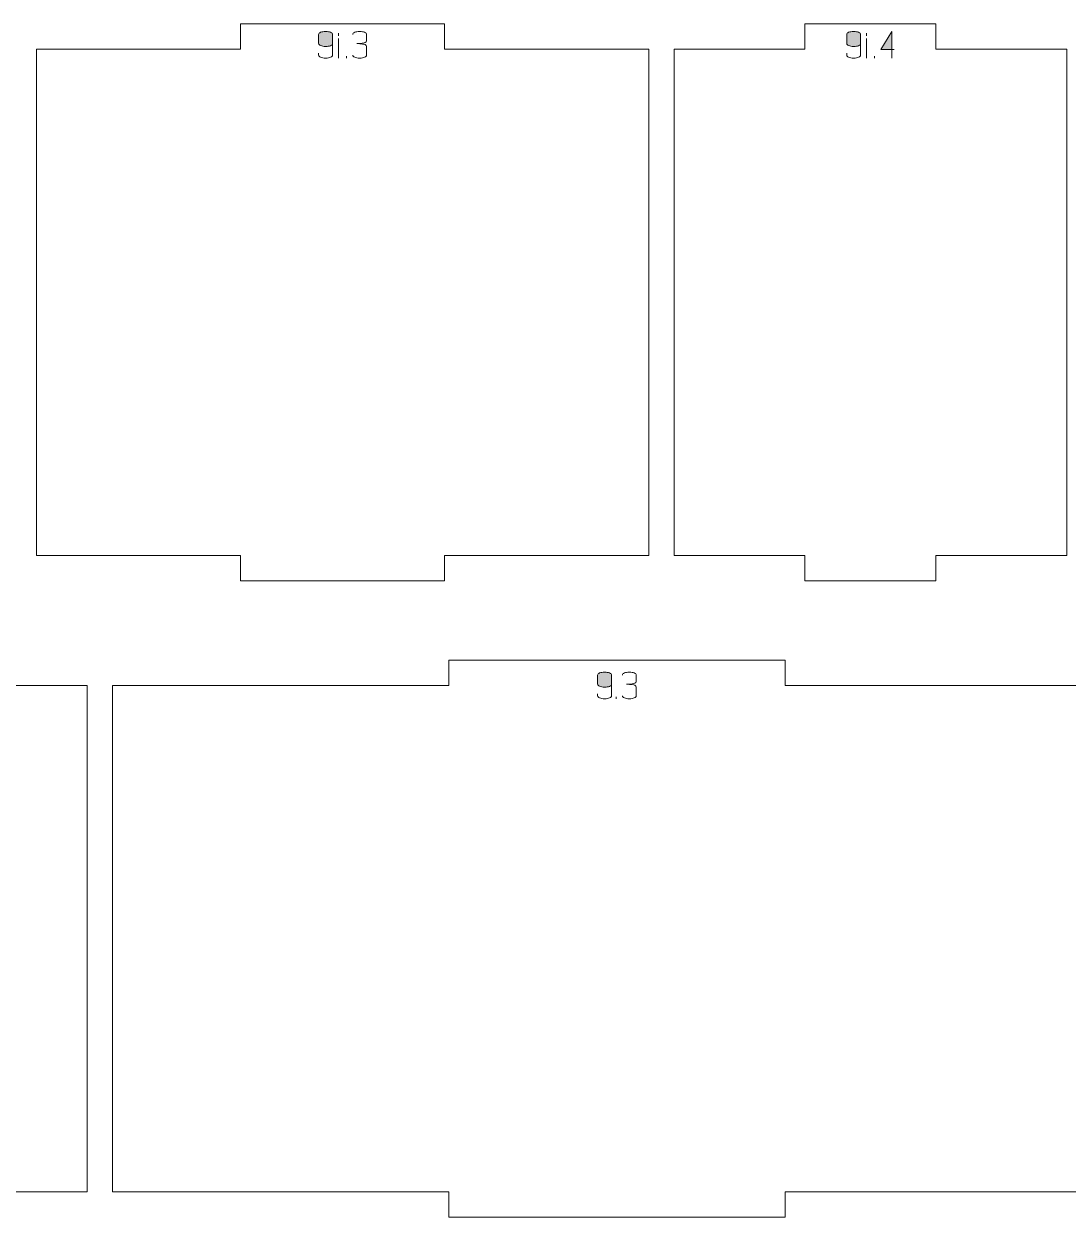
# Model space of a CAD drawing. Header units: centimetres. Extents: x -158 to 228, y -202 to 254.
# Drawn here: x 73.05 to 85.43, y -171.81 to -157.66 of the extents above; entities that cross this region are included whole.
import ezdxf

# ---------------------------------------------------------------- set-up
doc = ezdxf.new("R2010")
doc.units = ezdxf.units.CM
doc.header["$MEASUREMENT"] = 0
doc.layers.add('Capa 1', color=7, linetype='Continuous')

msp = doc.modelspace()

# ---------------------------------------------------------------- hatches: boundary and pattern name
at = {"layer": 'Capa 1', "true_color": 0x3e4095}
h = msp.add_hatch(color=175, dxfattribs=at)
edge = h.paths.add_edge_path()
edge.add_spline(control_points=[(76.54532, -157.89758), (76.54532, -157.90736), (76.55319, -157.91569), (76.56894, -157.92257), (76.58468, -157.92945), (76.60433, -157.93289), (76.62787, -157.93289), (76.65111, -157.9335), (76.67067, -157.93067), (76.68657, -157.92441), (76.70247, -157.91814), (76.71042, -157.90919), (76.71042, -157.89758), (76.71042, -157.89758), (76.71042, -157.79026), (76.71042, -157.79026), (76.71042, -157.78048), (76.70255, -157.77215), (76.6868, -157.76527), (76.67106, -157.75839), (76.65141, -157.75495), (76.62787, -157.75495), (76.60433, -157.75495), (76.58468, -157.75839), (76.56894, -157.76527), (76.55319, -157.77215), (76.54532, -157.78048), (76.54532, -157.79026), (76.54532, -157.79026), (76.54532, -157.89758), (76.54532, -157.89758)], knot_values=[0, 0, 0, 0, 0.1, 0.1, 0.1, 0.2, 0.2, 0.2, 0.3, 0.3, 0.3, 0.4, 0.4, 0.4, 0.5, 0.5, 0.5, 0.6, 0.6, 0.6, 0.7, 0.7, 0.7, 0.8, 0.8, 0.8, 0.9, 0.9, 0.9, 1, 1, 1, 1], degree=3, periodic=1)
h = msp.add_hatch(color=175, dxfattribs=at)
edge = h.paths.add_edge_path()
edge.add_spline(control_points=[(76.62787, -158.07139), (76.60433, -158.07139), (76.58468, -158.06795), (76.56894, -158.06107), (76.55319, -158.05419), (76.54532, -158.04586), (76.54532, -158.03608), (76.54532, -158.03608), (76.54532, -158.01085), (76.54532, -158.01085), (76.54532, -158.01085), (76.54532, -158.03608), (76.54532, -158.03608), (76.54532, -158.04586), (76.55319, -158.05419), (76.56894, -158.06107), (76.58468, -158.06795), (76.60433, -158.07139), (76.62787, -158.07139), (76.65141, -158.07139), (76.67106, -158.06795), (76.6868, -158.06107), (76.70255, -158.05419), (76.71042, -158.04586), (76.71042, -158.03608), (76.71042, -158.03608), (76.71042, -157.89758), (76.71042, -157.89758), (76.71042, -157.90919), (76.70247, -157.91814), (76.68657, -157.92441), (76.67067, -157.93067), (76.65111, -157.9335), (76.62787, -157.93289), (76.60433, -157.93289), (76.58468, -157.92945), (76.56894, -157.92257), (76.55319, -157.91569), (76.54532, -157.90736), (76.54532, -157.89758), (76.54532, -157.89758), (76.54532, -157.79026), (76.54532, -157.79026), (76.54532, -157.78048), (76.55319, -157.77215), (76.56894, -157.76527), (76.58468, -157.75839), (76.60433, -157.75495), (76.62787, -157.75495), (76.65141, -157.75495), (76.67106, -157.75839), (76.6868, -157.76527), (76.70255, -157.77215), (76.71042, -157.78048), (76.71042, -157.79026), (76.71042, -157.79026), (76.71042, -157.89758), (76.71042, -157.89758), (76.71042, -157.89758), (76.71042, -158.03608), (76.71042, -158.03608), (76.71042, -158.04586), (76.70255, -158.05419), (76.6868, -158.06107), (76.67106, -158.06795), (76.65141, -158.07139), (76.62787, -158.07139)], knot_values=[0, 0, 0, 0, 0.04545455, 0.04545455, 0.04545455, 0.09090909, 0.09090909, 0.09090909, 0.13636364, 0.13636364, 0.13636364, 0.18181818, 0.18181818, 0.18181818, 0.22727273, 0.22727273, 0.22727273, 0.27272727, 0.27272727, 0.27272727, 0.31818182, 0.31818182, 0.31818182, 0.36363636, 0.36363636, 0.36363636, 0.40909091, 0.40909091, 0.40909091, 0.45454545, 0.45454545, 0.45454545, 0.5, 0.5, 0.5, 0.54545455, 0.54545455, 0.54545455, 0.59090909, 0.59090909, 0.59090909, 0.63636364, 0.63636364, 0.63636364, 0.68181818, 0.68181818, 0.68181818, 0.72727273, 0.72727273, 0.72727273, 0.77272727, 0.77272727, 0.77272727, 0.81818182, 0.81818182, 0.81818182, 0.86363636, 0.86363636, 0.86363636, 0.90909091, 0.90909091, 0.90909091, 0.95454545, 0.95454545, 0.95454545, 1, 1, 1, 1], degree=3, periodic=1)
h = msp.add_hatch(color=175, dxfattribs=at)
edge = h.paths.add_edge_path()
edge.add_spline(control_points=[(76.78058, -157.80861), (76.78058, -157.80861), (76.78104, -157.77605), (76.78104, -157.77605), (76.78104, -157.77605), (76.78058, -157.80861), (76.78058, -157.80861)], knot_values=[0, 0, 0, 0, 0.5, 0.5, 0.5, 1, 1, 1, 1], degree=3, periodic=1)
h = msp.add_hatch(color=175, dxfattribs=at)
edge = h.paths.add_edge_path()
edge.add_spline(control_points=[(77.03145, -158.07139), (77.00791, -158.07139), (76.98826, -158.06795), (76.97252, -158.06107), (76.95677, -158.05419), (76.9489, -158.04586), (76.9489, -158.03608), (76.9489, -158.04586), (76.95677, -158.05419), (76.97252, -158.06107), (76.98826, -158.06795), (77.00791, -158.07139), (77.03145, -158.07139), (77.05499, -158.07139), (77.07464, -158.06795), (77.09038, -158.06107), (77.10613, -158.05419), (77.114, -158.04586), (77.114, -158.03608), (77.114, -158.03608), (77.114, -157.93289), (77.114, -157.93289), (77.114, -157.92463), (77.10834, -157.91745), (77.09703, -157.91134), (77.08572, -157.90522), (77.05255, -157.90109), (76.99751, -157.89895), (77.05224, -157.89559), (77.08511, -157.89161), (77.09611, -157.88703), (77.10712, -157.88244), (77.11308, -157.87495), (77.114, -157.86456), (77.114, -157.86456), (77.114, -157.79026), (77.114, -157.79026), (77.114, -157.78048), (77.10613, -157.77215), (77.09038, -157.76527), (77.07464, -157.75839), (77.05499, -157.75495), (77.03145, -157.75495), (77.00791, -157.75495), (76.98826, -157.75839), (76.97252, -157.76527), (76.95677, -157.77215), (76.9489, -157.78048), (76.9489, -157.79026), (76.9489, -157.78048), (76.95677, -157.77215), (76.97252, -157.76527), (76.98826, -157.75839), (77.00791, -157.75495), (77.03145, -157.75495), (77.05499, -157.75495), (77.07464, -157.75839), (77.09038, -157.76527), (77.10613, -157.77215), (77.114, -157.78048), (77.114, -157.79026), (77.114, -157.79026), (77.114, -157.86456), (77.114, -157.86456), (77.11308, -157.87495), (77.10712, -157.88244), (77.09611, -157.88703), (77.08511, -157.89161), (77.05224, -157.89559), (76.99751, -157.89895), (77.05255, -157.90109), (77.08572, -157.90522), (77.09703, -157.91134), (77.10834, -157.91745), (77.114, -157.92463), (77.114, -157.93289), (77.114, -157.93289), (77.114, -158.03608), (77.114, -158.03608), (77.114, -158.04586), (77.10613, -158.05419), (77.09038, -158.06107), (77.07464, -158.06795), (77.05499, -158.07139), (77.03145, -158.07139)], knot_values=[0, 0, 0, 0, 0.03571429, 0.03571429, 0.03571429, 0.07142857, 0.07142857, 0.07142857, 0.10714286, 0.10714286, 0.10714286, 0.14285714, 0.14285714, 0.14285714, 0.17857143, 0.17857143, 0.17857143, 0.21428571, 0.21428571, 0.21428571, 0.25, 0.25, 0.25, 0.28571429, 0.28571429, 0.28571429, 0.32142857, 0.32142857, 0.32142857, 0.35714286, 0.35714286, 0.35714286, 0.39285714, 0.39285714, 0.39285714, 0.42857143, 0.42857143, 0.42857143, 0.46428571, 0.46428571, 0.46428571, 0.5, 0.5, 0.5, 0.53571429, 0.53571429, 0.53571429, 0.57142857, 0.57142857, 0.57142857, 0.60714286, 0.60714286, 0.60714286, 0.64285714, 0.64285714, 0.64285714, 0.67857143, 0.67857143, 0.67857143, 0.71428571, 0.71428571, 0.71428571, 0.75, 0.75, 0.75, 0.78571429, 0.78571429, 0.78571429, 0.82142857, 0.82142857, 0.82142857, 0.85714286, 0.85714286, 0.85714286, 0.89285714, 0.89285714, 0.89285714, 0.92857143, 0.92857143, 0.92857143, 0.96428571, 0.96428571, 0.96428571, 1, 1, 1, 1], degree=3, periodic=1)
h = msp.add_hatch(color=175, dxfattribs=at)
edge = h.paths.add_edge_path()
edge.add_spline(control_points=[(82.80428, -157.89758), (82.80428, -157.90736), (82.81215, -157.91569), (82.8279, -157.92257), (82.84364, -157.92945), (82.86329, -157.93289), (82.88683, -157.93289), (82.91007, -157.9335), (82.92963, -157.93067), (82.94553, -157.92441), (82.96143, -157.91814), (82.96938, -157.90919), (82.96938, -157.89758), (82.96938, -157.89758), (82.96938, -157.79026), (82.96938, -157.79026), (82.96938, -157.78048), (82.96151, -157.77215), (82.94576, -157.76527), (82.93002, -157.75839), (82.91037, -157.75495), (82.88683, -157.75495), (82.86329, -157.75495), (82.84364, -157.75839), (82.8279, -157.76527), (82.81215, -157.77215), (82.80428, -157.78048), (82.80428, -157.79026), (82.80428, -157.79026), (82.80428, -157.89758), (82.80428, -157.89758)], knot_values=[0, 0, 0, 0, 0.1, 0.1, 0.1, 0.2, 0.2, 0.2, 0.3, 0.3, 0.3, 0.4, 0.4, 0.4, 0.5, 0.5, 0.5, 0.6, 0.6, 0.6, 0.7, 0.7, 0.7, 0.8, 0.8, 0.8, 0.9, 0.9, 0.9, 1, 1, 1, 1], degree=3, periodic=1)
h = msp.add_hatch(color=175, dxfattribs=at)
edge = h.paths.add_edge_path()
edge.add_spline(control_points=[(82.88683, -158.07139), (82.86329, -158.07139), (82.84364, -158.06795), (82.8279, -158.06107), (82.81215, -158.05419), (82.80428, -158.04586), (82.80428, -158.03608), (82.80428, -158.03608), (82.80428, -158.01085), (82.80428, -158.01085), (82.80428, -158.01085), (82.80428, -158.03608), (82.80428, -158.03608), (82.80428, -158.04586), (82.81215, -158.05419), (82.8279, -158.06107), (82.84364, -158.06795), (82.86329, -158.07139), (82.88683, -158.07139), (82.91037, -158.07139), (82.93002, -158.06795), (82.94576, -158.06107), (82.96151, -158.05419), (82.96938, -158.04586), (82.96938, -158.03608), (82.96938, -158.03608), (82.96938, -157.89758), (82.96938, -157.89758), (82.96938, -157.90919), (82.96143, -157.91814), (82.94553, -157.92441), (82.92963, -157.93067), (82.91007, -157.9335), (82.88683, -157.93289), (82.86329, -157.93289), (82.84364, -157.92945), (82.8279, -157.92257), (82.81215, -157.91569), (82.80428, -157.90736), (82.80428, -157.89758), (82.80428, -157.89758), (82.80428, -157.79026), (82.80428, -157.79026), (82.80428, -157.78048), (82.81215, -157.77215), (82.8279, -157.76527), (82.84364, -157.75839), (82.86329, -157.75495), (82.88683, -157.75495), (82.91037, -157.75495), (82.93002, -157.75839), (82.94576, -157.76527), (82.96151, -157.77215), (82.96938, -157.78048), (82.96938, -157.79026), (82.96938, -157.79026), (82.96938, -157.89758), (82.96938, -157.89758), (82.96938, -157.89758), (82.96938, -158.03608), (82.96938, -158.03608), (82.96938, -158.04586), (82.96151, -158.05419), (82.94576, -158.06107), (82.93002, -158.06795), (82.91037, -158.07139), (82.88683, -158.07139)], knot_values=[0, 0, 0, 0, 0.04545455, 0.04545455, 0.04545455, 0.09090909, 0.09090909, 0.09090909, 0.13636364, 0.13636364, 0.13636364, 0.18181818, 0.18181818, 0.18181818, 0.22727273, 0.22727273, 0.22727273, 0.27272727, 0.27272727, 0.27272727, 0.31818182, 0.31818182, 0.31818182, 0.36363636, 0.36363636, 0.36363636, 0.40909091, 0.40909091, 0.40909091, 0.45454545, 0.45454545, 0.45454545, 0.5, 0.5, 0.5, 0.54545455, 0.54545455, 0.54545455, 0.59090909, 0.59090909, 0.59090909, 0.63636364, 0.63636364, 0.63636364, 0.68181818, 0.68181818, 0.68181818, 0.72727273, 0.72727273, 0.72727273, 0.77272727, 0.77272727, 0.77272727, 0.81818182, 0.81818182, 0.81818182, 0.86363636, 0.86363636, 0.86363636, 0.90909091, 0.90909091, 0.90909091, 0.95454545, 0.95454545, 0.95454545, 1, 1, 1, 1], degree=3, periodic=1)
h = msp.add_hatch(color=175, dxfattribs=at)
edge = h.paths.add_edge_path()
edge.add_spline(control_points=[(83.03954, -157.80861), (83.03954, -157.80861), (83.04, -157.77605), (83.04, -157.77605), (83.04, -157.77605), (83.03954, -157.80861), (83.03954, -157.80861)], knot_values=[0, 0, 0, 0, 0.5, 0.5, 0.5, 1, 1, 1, 1], degree=3, periodic=1)
h = msp.add_hatch(color=175, dxfattribs=at)
edge = h.paths.add_edge_path()
edge.add_spline(control_points=[(83.33765, -157.96683), (83.33765, -157.96683), (83.33765, -157.75449), (83.33765, -157.75449), (83.33765, -157.75449), (83.20786, -157.96683), (83.20786, -157.96683), (83.20786, -157.96683), (83.33765, -157.96683), (83.33765, -157.96683)], knot_values=[0, 0, 0, 0, 0.33333333, 0.33333333, 0.33333333, 0.66666667, 0.66666667, 0.66666667, 1, 1, 1, 1], degree=3, periodic=1)
h = msp.add_hatch(color=175, dxfattribs=at)
edge = h.paths.add_edge_path()
edge.add_spline(control_points=[(83.33765, -157.96683), (83.33765, -157.96683), (83.33765, -158.07139), (83.33765, -158.07139), (83.33765, -158.07139), (83.33765, -157.96683), (83.33765, -157.96683), (83.33765, -157.96683), (83.20786, -157.96683), (83.20786, -157.96683), (83.20786, -157.96683), (83.33765, -157.75449), (83.33765, -157.75449), (83.33765, -157.75449), (83.33765, -157.96683), (83.33765, -157.96683), (83.33765, -157.96683), (83.36746, -157.96683), (83.36746, -157.96683), (83.36746, -157.96683), (83.33765, -157.96683), (83.33765, -157.96683)], knot_values=[0, 0, 0, 0, 0.14285714, 0.14285714, 0.14285714, 0.28571429, 0.28571429, 0.28571429, 0.42857143, 0.42857143, 0.42857143, 0.57142857, 0.57142857, 0.57142857, 0.71428571, 0.71428571, 0.71428571, 0.85714286, 0.85714286, 0.85714286, 1, 1, 1, 1], degree=3, periodic=1)
h = msp.add_hatch(color=175, dxfattribs=at)
edge = h.paths.add_edge_path()
edge.add_spline(control_points=[(76.78058, -158.07139), (76.78058, -158.07139), (76.78058, -157.8375), (76.78058, -157.8375), (76.78058, -157.8375), (76.78058, -158.07139), (76.78058, -158.07139)], knot_values=[0, 0, 0, 0, 0.5, 0.5, 0.5, 1, 1, 1, 1], degree=3, periodic=1)
h = msp.add_hatch(color=175, dxfattribs=at)
edge = h.paths.add_edge_path()
edge.add_spline(control_points=[(83.03954, -158.07139), (83.03954, -158.07139), (83.03954, -157.8375), (83.03954, -157.8375), (83.03954, -157.8375), (83.03954, -158.07139), (83.03954, -158.07139)], knot_values=[0, 0, 0, 0, 0.5, 0.5, 0.5, 1, 1, 1, 1], degree=3, periodic=1)
h = msp.add_hatch(color=175, dxfattribs=at)
edge = h.paths.add_edge_path()
edge.add_spline(control_points=[(76.87552, -158.07139), (76.87552, -158.07139), (76.87552, -158.04892), (76.87552, -158.04892), (76.87552, -158.04892), (76.87552, -158.07139), (76.87552, -158.07139)], knot_values=[0, 0, 0, 0, 0.5, 0.5, 0.5, 1, 1, 1, 1], degree=3, periodic=1)
h = msp.add_hatch(color=175, dxfattribs=at)
edge = h.paths.add_edge_path()
edge.add_spline(control_points=[(83.13448, -158.07139), (83.13448, -158.07139), (83.13448, -158.04892), (83.13448, -158.04892), (83.13448, -158.04892), (83.13448, -158.07139), (83.13448, -158.07139)], knot_values=[0, 0, 0, 0, 0.5, 0.5, 0.5, 1, 1, 1, 1], degree=3, periodic=1)
h = msp.add_hatch(color=175, dxfattribs=at)
edge = h.paths.add_edge_path()
edge.add_spline(control_points=[(79.85224, -165.49039), (79.85224, -165.50017), (79.86011, -165.5085), (79.87586, -165.51538), (79.8916, -165.52226), (79.91125, -165.5257), (79.93479, -165.5257), (79.95803, -165.52631), (79.97759, -165.52348), (79.99349, -165.51722), (80.00939, -165.51095), (80.01734, -165.502), (80.01734, -165.49039), (80.01734, -165.49039), (80.01734, -165.38307), (80.01734, -165.38307), (80.01734, -165.37329), (80.00947, -165.36496), (79.99372, -165.35808), (79.97798, -165.3512), (79.95833, -165.34776), (79.93479, -165.34776), (79.91125, -165.34776), (79.8916, -165.3512), (79.87586, -165.35808), (79.86011, -165.36496), (79.85224, -165.37329), (79.85224, -165.38307), (79.85224, -165.38307), (79.85224, -165.49039), (79.85224, -165.49039)], knot_values=[0, 0, 0, 0, 0.1, 0.1, 0.1, 0.2, 0.2, 0.2, 0.3, 0.3, 0.3, 0.4, 0.4, 0.4, 0.5, 0.5, 0.5, 0.6, 0.6, 0.6, 0.7, 0.7, 0.7, 0.8, 0.8, 0.8, 0.9, 0.9, 0.9, 1, 1, 1, 1], degree=3, periodic=1)
h = msp.add_hatch(color=175, dxfattribs=at)
edge = h.paths.add_edge_path()
edge.add_spline(control_points=[(79.93479, -165.6642), (79.91125, -165.6642), (79.8916, -165.66076), (79.87586, -165.65388), (79.86011, -165.647), (79.85224, -165.63867), (79.85224, -165.62889), (79.85224, -165.62889), (79.85224, -165.60366), (79.85224, -165.60366), (79.85224, -165.60366), (79.85224, -165.62889), (79.85224, -165.62889), (79.85224, -165.63867), (79.86011, -165.647), (79.87586, -165.65388), (79.8916, -165.66076), (79.91125, -165.6642), (79.93479, -165.6642), (79.95833, -165.6642), (79.97798, -165.66076), (79.99372, -165.65388), (80.00947, -165.647), (80.01734, -165.63867), (80.01734, -165.62889), (80.01734, -165.62889), (80.01734, -165.49039), (80.01734, -165.49039), (80.01734, -165.502), (80.00939, -165.51095), (79.99349, -165.51722), (79.97759, -165.52348), (79.95803, -165.52631), (79.93479, -165.5257), (79.91125, -165.5257), (79.8916, -165.52226), (79.87586, -165.51538), (79.86011, -165.5085), (79.85224, -165.50017), (79.85224, -165.49039), (79.85224, -165.49039), (79.85224, -165.38307), (79.85224, -165.38307), (79.85224, -165.37329), (79.86011, -165.36496), (79.87586, -165.35808), (79.8916, -165.3512), (79.91125, -165.34776), (79.93479, -165.34776), (79.95833, -165.34776), (79.97798, -165.3512), (79.99372, -165.35808), (80.00947, -165.36496), (80.01734, -165.37329), (80.01734, -165.38307), (80.01734, -165.38307), (80.01734, -165.49039), (80.01734, -165.49039), (80.01734, -165.49039), (80.01734, -165.62889), (80.01734, -165.62889), (80.01734, -165.63867), (80.00947, -165.647), (79.99372, -165.65388), (79.97798, -165.66076), (79.95833, -165.6642), (79.93479, -165.6642)], knot_values=[0, 0, 0, 0, 0.04545455, 0.04545455, 0.04545455, 0.09090909, 0.09090909, 0.09090909, 0.13636364, 0.13636364, 0.13636364, 0.18181818, 0.18181818, 0.18181818, 0.22727273, 0.22727273, 0.22727273, 0.27272727, 0.27272727, 0.27272727, 0.31818182, 0.31818182, 0.31818182, 0.36363636, 0.36363636, 0.36363636, 0.40909091, 0.40909091, 0.40909091, 0.45454545, 0.45454545, 0.45454545, 0.5, 0.5, 0.5, 0.54545455, 0.54545455, 0.54545455, 0.59090909, 0.59090909, 0.59090909, 0.63636364, 0.63636364, 0.63636364, 0.68181818, 0.68181818, 0.68181818, 0.72727273, 0.72727273, 0.72727273, 0.77272727, 0.77272727, 0.77272727, 0.81818182, 0.81818182, 0.81818182, 0.86363636, 0.86363636, 0.86363636, 0.90909091, 0.90909091, 0.90909091, 0.95454545, 0.95454545, 0.95454545, 1, 1, 1, 1], degree=3, periodic=1)
h = msp.add_hatch(color=175, dxfattribs=at)
edge = h.paths.add_edge_path()
edge.add_spline(control_points=[(80.2283, -165.6642), (80.20476, -165.6642), (80.18511, -165.66076), (80.16937, -165.65388), (80.15362, -165.647), (80.14575, -165.63867), (80.14575, -165.62889), (80.14575, -165.63867), (80.15362, -165.647), (80.16937, -165.65388), (80.18511, -165.66076), (80.20476, -165.6642), (80.2283, -165.6642), (80.25184, -165.6642), (80.27149, -165.66076), (80.28723, -165.65388), (80.30298, -165.647), (80.31085, -165.63867), (80.31085, -165.62889), (80.31085, -165.62889), (80.31085, -165.5257), (80.31085, -165.5257), (80.31085, -165.51744), (80.30519, -165.51026), (80.29388, -165.50415), (80.28257, -165.49803), (80.2494, -165.4939), (80.19436, -165.49176), (80.24909, -165.4884), (80.28196, -165.48442), (80.29296, -165.47984), (80.30397, -165.47525), (80.30993, -165.46776), (80.31085, -165.45737), (80.31085, -165.45737), (80.31085, -165.38307), (80.31085, -165.38307), (80.31085, -165.37329), (80.30298, -165.36496), (80.28723, -165.35808), (80.27149, -165.3512), (80.25184, -165.34776), (80.2283, -165.34776), (80.20476, -165.34776), (80.18511, -165.3512), (80.16937, -165.35808), (80.15362, -165.36496), (80.14575, -165.37329), (80.14575, -165.38307), (80.14575, -165.37329), (80.15362, -165.36496), (80.16937, -165.35808), (80.18511, -165.3512), (80.20476, -165.34776), (80.2283, -165.34776), (80.25184, -165.34776), (80.27149, -165.3512), (80.28723, -165.35808), (80.30298, -165.36496), (80.31085, -165.37329), (80.31085, -165.38307), (80.31085, -165.38307), (80.31085, -165.45737), (80.31085, -165.45737), (80.30993, -165.46776), (80.30397, -165.47525), (80.29296, -165.47984), (80.28196, -165.48442), (80.24909, -165.4884), (80.19436, -165.49176), (80.2494, -165.4939), (80.28257, -165.49803), (80.29388, -165.50415), (80.30519, -165.51026), (80.31085, -165.51744), (80.31085, -165.5257), (80.31085, -165.5257), (80.31085, -165.62889), (80.31085, -165.62889), (80.31085, -165.63867), (80.30298, -165.647), (80.28723, -165.65388), (80.27149, -165.66076), (80.25184, -165.6642), (80.2283, -165.6642)], knot_values=[0, 0, 0, 0, 0.03571429, 0.03571429, 0.03571429, 0.07142857, 0.07142857, 0.07142857, 0.10714286, 0.10714286, 0.10714286, 0.14285714, 0.14285714, 0.14285714, 0.17857143, 0.17857143, 0.17857143, 0.21428571, 0.21428571, 0.21428571, 0.25, 0.25, 0.25, 0.28571429, 0.28571429, 0.28571429, 0.32142857, 0.32142857, 0.32142857, 0.35714286, 0.35714286, 0.35714286, 0.39285714, 0.39285714, 0.39285714, 0.42857143, 0.42857143, 0.42857143, 0.46428571, 0.46428571, 0.46428571, 0.5, 0.5, 0.5, 0.53571429, 0.53571429, 0.53571429, 0.57142857, 0.57142857, 0.57142857, 0.60714286, 0.60714286, 0.60714286, 0.64285714, 0.64285714, 0.64285714, 0.67857143, 0.67857143, 0.67857143, 0.71428571, 0.71428571, 0.71428571, 0.75, 0.75, 0.75, 0.78571429, 0.78571429, 0.78571429, 0.82142857, 0.82142857, 0.82142857, 0.85714286, 0.85714286, 0.85714286, 0.89285714, 0.89285714, 0.89285714, 0.92857143, 0.92857143, 0.92857143, 0.96428571, 0.96428571, 0.96428571, 1, 1, 1, 1], degree=3, periodic=1)
h = msp.add_hatch(color=175, dxfattribs=at)
edge = h.paths.add_edge_path()
edge.add_spline(control_points=[(80.07237, -165.6642), (80.07237, -165.6642), (80.07237, -165.64173), (80.07237, -165.64173), (80.07237, -165.64173), (80.07237, -165.6642), (80.07237, -165.6642)], knot_values=[0, 0, 0, 0, 0.5, 0.5, 0.5, 1, 1, 1, 1], degree=3, periodic=1)

# ---------------------------------------------------------------- linework, layer by layer
at = {"layer": 'Capa 1', "color": 240, "lineweight": 20}
for points in [[(73.20123, -157.96499), (73.20123, -157.96499), (73.20123, -163.96499), (73.20123, -163.96499), (73.20123, -163.96499), (75.62018, -163.96499), (75.62018, -163.96499), (75.62018, -163.96499), (75.62018, -164.26499), (75.62018, -164.26499), (75.62018, -164.26499), (78.03913, -164.26499), (78.03913, -164.26499), (78.03913, -164.26499), (78.03913, -163.96499), (78.03913, -163.96499), (78.03913, -163.96499), (80.45809, -163.96499), (80.45809, -163.96499), (80.45809, -163.96499), (80.45809, -157.96499), (80.45809, -157.96499), (80.45809, -157.96499), (78.03913, -157.96499), (78.03913, -157.96499), (78.03913, -157.96499), (78.03913, -157.66499), (78.03913, -157.66499), (78.03913, -157.66499), (75.62018, -157.66499), (75.62018, -157.66499), (75.62018, -157.66499), (75.62018, -157.96499), (75.62018, -157.96499), (75.62018, -157.96499), (73.20123, -157.96499), (73.20123, -157.96499)], [(80.75809, -157.96499), (80.75809, -157.96499), (80.75809, -163.96499), (80.75809, -163.96499), (80.75809, -163.96499), (82.30994, -163.96499), (82.30994, -163.96499), (82.30994, -163.96499), (82.30994, -164.26499), (82.30994, -164.26499), (82.30994, -164.26499), (83.8618, -164.26499), (83.8618, -164.26499), (83.8618, -164.26499), (83.8618, -163.96499), (83.8618, -163.96499), (83.8618, -163.96499), (85.41366, -163.96499), (85.41366, -163.96499), (85.41366, -163.96499), (85.41366, -157.96499), (85.41366, -157.96499), (85.41366, -157.96499), (83.8618, -157.96499), (83.8618, -157.96499), (83.8618, -157.96499), (83.8618, -157.66499), (83.8618, -157.66499), (83.8618, -157.66499), (82.30994, -157.66499), (82.30994, -157.66499), (82.30994, -157.66499), (82.30994, -157.96499), (82.30994, -157.96499), (82.30994, -157.96499), (80.75809, -157.96499), (80.75809, -157.96499)], [(68.1985, -165.507), (68.1985, -165.507), (68.1985, -171.507), (68.1985, -171.507), (68.1985, -171.507), (70.06615, -171.507), (70.06615, -171.507), (70.06615, -171.507), (70.06615, -171.807), (70.06615, -171.807), (70.06615, -171.807), (71.9338, -171.807), (71.9338, -171.807), (71.9338, -171.807), (71.9338, -171.507), (71.9338, -171.507), (71.9338, -171.507), (73.80145, -171.507), (73.80145, -171.507), (73.80145, -171.507), (73.80145, -165.507), (73.80145, -165.507), (73.80145, -165.507), (71.9338, -165.507), (71.9338, -165.507), (71.9338, -165.507), (71.9338, -165.207), (71.9338, -165.207), (71.9338, -165.207), (70.06615, -165.207), (70.06615, -165.207), (70.06615, -165.207), (70.06615, -165.507), (70.06615, -165.507), (70.06615, -165.507), (68.1985, -165.507), (68.1985, -165.507)], [(74.10145, -165.507), (74.10145, -165.507), (74.10145, -171.507), (74.10145, -171.507), (74.10145, -171.507), (78.08818, -171.507), (78.08818, -171.507), (78.08818, -171.507), (78.08818, -171.807), (78.08818, -171.807), (78.08818, -171.807), (82.07491, -171.807), (82.07491, -171.807), (82.07491, -171.807), (82.07491, -171.507), (82.07491, -171.507), (82.07491, -171.507), (86.06164, -171.507), (86.06164, -171.507), (86.06164, -171.507), (86.06164, -165.507), (86.06164, -165.507), (86.06164, -165.507), (82.07491, -165.507), (82.07491, -165.507), (82.07491, -165.507), (82.07491, -165.207), (82.07491, -165.207), (82.07491, -165.207), (78.08818, -165.207), (78.08818, -165.207), (78.08818, -165.207), (78.08818, -165.507), (78.08818, -165.507), (78.08818, -165.507), (74.10145, -165.507), (74.10145, -165.507)]]:
    msp.add_open_spline(points, degree=3, knots=[0, 0, 0, 0, 0.08333333, 0.08333333, 0.08333333, 0.16666667, 0.16666667, 0.16666667, 0.25, 0.25, 0.25, 0.33333333, 0.33333333, 0.33333333, 0.41666667, 0.41666667, 0.41666667, 0.5, 0.5, 0.5, 0.58333333, 0.58333333, 0.58333333, 0.66666667, 0.66666667, 0.66666667, 0.75, 0.75, 0.75, 0.83333333, 0.83333333, 0.83333333, 0.91666667, 0.91666667, 0.91666667, 1, 1, 1, 1], dxfattribs=at)
at = {"layer": 'Capa 1', "color": 114, "lineweight": 9}
for points, knots in [([(76.54532, -157.89758), (76.54532, -157.90736), (76.55319, -157.91569), (76.56894, -157.92257), (76.58468, -157.92945), (76.60433, -157.93289), (76.62787, -157.93289), (76.65111, -157.9335), (76.67067, -157.93067), (76.68657, -157.92441), (76.70247, -157.91814), (76.71042, -157.90919), (76.71042, -157.89758), (76.71042, -157.89758), (76.71042, -157.79026), (76.71042, -157.79026), (76.71042, -157.78048), (76.70255, -157.77215), (76.6868, -157.76527), (76.67106, -157.75839), (76.65141, -157.75495), (76.62787, -157.75495), (76.60433, -157.75495), (76.58468, -157.75839), (76.56894, -157.76527), (76.55319, -157.77215), (76.54532, -157.78048), (76.54532, -157.79026), (76.54532, -157.79026), (76.54532, -157.89758), (76.54532, -157.89758)], [0, 0, 0, 0, 0.1, 0.1, 0.1, 0.2, 0.2, 0.2, 0.3, 0.3, 0.3, 0.4, 0.4, 0.4, 0.5, 0.5, 0.5, 0.6, 0.6, 0.6, 0.7, 0.7, 0.7, 0.8, 0.8, 0.8, 0.9, 0.9, 0.9, 1, 1, 1, 1]), ([(76.62787, -158.07139), (76.60433, -158.07139), (76.58468, -158.06795), (76.56894, -158.06107), (76.55319, -158.05419), (76.54532, -158.04586), (76.54532, -158.03608), (76.54532, -158.03608), (76.54532, -158.01085), (76.54532, -158.01085), (76.54532, -158.01085), (76.54532, -158.03608), (76.54532, -158.03608), (76.54532, -158.04586), (76.55319, -158.05419), (76.56894, -158.06107), (76.58468, -158.06795), (76.60433, -158.07139), (76.62787, -158.07139), (76.65141, -158.07139), (76.67106, -158.06795), (76.6868, -158.06107), (76.70255, -158.05419), (76.71042, -158.04586), (76.71042, -158.03608), (76.71042, -158.03608), (76.71042, -157.89758), (76.71042, -157.89758), (76.71042, -157.90919), (76.70247, -157.91814), (76.68657, -157.92441), (76.67067, -157.93067), (76.65111, -157.9335), (76.62787, -157.93289), (76.60433, -157.93289), (76.58468, -157.92945), (76.56894, -157.92257), (76.55319, -157.91569), (76.54532, -157.90736), (76.54532, -157.89758), (76.54532, -157.89758), (76.54532, -157.79026), (76.54532, -157.79026), (76.54532, -157.78048), (76.55319, -157.77215), (76.56894, -157.76527), (76.58468, -157.75839), (76.60433, -157.75495), (76.62787, -157.75495), (76.65141, -157.75495), (76.67106, -157.75839), (76.6868, -157.76527), (76.70255, -157.77215), (76.71042, -157.78048), (76.71042, -157.79026), (76.71042, -157.79026), (76.71042, -157.89758), (76.71042, -157.89758), (76.71042, -157.89758), (76.71042, -158.03608), (76.71042, -158.03608), (76.71042, -158.04586), (76.70255, -158.05419), (76.6868, -158.06107), (76.67106, -158.06795), (76.65141, -158.07139), (76.62787, -158.07139)], [0, 0, 0, 0, 0.04545455, 0.04545455, 0.04545455, 0.09090909, 0.09090909, 0.09090909, 0.13636364, 0.13636364, 0.13636364, 0.18181818, 0.18181818, 0.18181818, 0.22727273, 0.22727273, 0.22727273, 0.27272727, 0.27272727, 0.27272727, 0.31818182, 0.31818182, 0.31818182, 0.36363636, 0.36363636, 0.36363636, 0.40909091, 0.40909091, 0.40909091, 0.45454545, 0.45454545, 0.45454545, 0.5, 0.5, 0.5, 0.54545455, 0.54545455, 0.54545455, 0.59090909, 0.59090909, 0.59090909, 0.63636364, 0.63636364, 0.63636364, 0.68181818, 0.68181818, 0.68181818, 0.72727273, 0.72727273, 0.72727273, 0.77272727, 0.77272727, 0.77272727, 0.81818182, 0.81818182, 0.81818182, 0.86363636, 0.86363636, 0.86363636, 0.90909091, 0.90909091, 0.90909091, 0.95454545, 0.95454545, 0.95454545, 1, 1, 1, 1]), ([(76.78058, -157.80861), (76.78058, -157.80861), (76.78104, -157.77605), (76.78104, -157.77605), (76.78104, -157.77605), (76.78058, -157.80861), (76.78058, -157.80861)], [0, 0, 0, 0, 0.5, 0.5, 0.5, 1, 1, 1, 1]), ([(77.03145, -158.07139), (77.00791, -158.07139), (76.98826, -158.06795), (76.97252, -158.06107), (76.95677, -158.05419), (76.9489, -158.04586), (76.9489, -158.03608), (76.9489, -158.04586), (76.95677, -158.05419), (76.97252, -158.06107), (76.98826, -158.06795), (77.00791, -158.07139), (77.03145, -158.07139), (77.05499, -158.07139), (77.07464, -158.06795), (77.09038, -158.06107), (77.10613, -158.05419), (77.114, -158.04586), (77.114, -158.03608), (77.114, -158.03608), (77.114, -157.93289), (77.114, -157.93289), (77.114, -157.92463), (77.10834, -157.91745), (77.09703, -157.91134), (77.08572, -157.90522), (77.05255, -157.90109), (76.99751, -157.89895), (77.05224, -157.89559), (77.08511, -157.89161), (77.09611, -157.88703), (77.10712, -157.88244), (77.11308, -157.87495), (77.114, -157.86456), (77.114, -157.86456), (77.114, -157.79026), (77.114, -157.79026), (77.114, -157.78048), (77.10613, -157.77215), (77.09038, -157.76527), (77.07464, -157.75839), (77.05499, -157.75495), (77.03145, -157.75495), (77.00791, -157.75495), (76.98826, -157.75839), (76.97252, -157.76527), (76.95677, -157.77215), (76.9489, -157.78048), (76.9489, -157.79026), (76.9489, -157.78048), (76.95677, -157.77215), (76.97252, -157.76527), (76.98826, -157.75839), (77.00791, -157.75495), (77.03145, -157.75495), (77.05499, -157.75495), (77.07464, -157.75839), (77.09038, -157.76527), (77.10613, -157.77215), (77.114, -157.78048), (77.114, -157.79026), (77.114, -157.79026), (77.114, -157.86456), (77.114, -157.86456), (77.11308, -157.87495), (77.10712, -157.88244), (77.09611, -157.88703), (77.08511, -157.89161), (77.05224, -157.89559), (76.99751, -157.89895), (77.05255, -157.90109), (77.08572, -157.90522), (77.09703, -157.91134), (77.10834, -157.91745), (77.114, -157.92463), (77.114, -157.93289), (77.114, -157.93289), (77.114, -158.03608), (77.114, -158.03608), (77.114, -158.04586), (77.10613, -158.05419), (77.09038, -158.06107), (77.07464, -158.06795), (77.05499, -158.07139), (77.03145, -158.07139)], [0, 0, 0, 0, 0.03571429, 0.03571429, 0.03571429, 0.07142857, 0.07142857, 0.07142857, 0.10714286, 0.10714286, 0.10714286, 0.14285714, 0.14285714, 0.14285714, 0.17857143, 0.17857143, 0.17857143, 0.21428571, 0.21428571, 0.21428571, 0.25, 0.25, 0.25, 0.28571429, 0.28571429, 0.28571429, 0.32142857, 0.32142857, 0.32142857, 0.35714286, 0.35714286, 0.35714286, 0.39285714, 0.39285714, 0.39285714, 0.42857143, 0.42857143, 0.42857143, 0.46428571, 0.46428571, 0.46428571, 0.5, 0.5, 0.5, 0.53571429, 0.53571429, 0.53571429, 0.57142857, 0.57142857, 0.57142857, 0.60714286, 0.60714286, 0.60714286, 0.64285714, 0.64285714, 0.64285714, 0.67857143, 0.67857143, 0.67857143, 0.71428571, 0.71428571, 0.71428571, 0.75, 0.75, 0.75, 0.78571429, 0.78571429, 0.78571429, 0.82142857, 0.82142857, 0.82142857, 0.85714286, 0.85714286, 0.85714286, 0.89285714, 0.89285714, 0.89285714, 0.92857143, 0.92857143, 0.92857143, 0.96428571, 0.96428571, 0.96428571, 1, 1, 1, 1]), ([(82.80428, -157.89758), (82.80428, -157.90736), (82.81215, -157.91569), (82.8279, -157.92257), (82.84364, -157.92945), (82.86329, -157.93289), (82.88683, -157.93289), (82.91007, -157.9335), (82.92963, -157.93067), (82.94553, -157.92441), (82.96143, -157.91814), (82.96938, -157.90919), (82.96938, -157.89758), (82.96938, -157.89758), (82.96938, -157.79026), (82.96938, -157.79026), (82.96938, -157.78048), (82.96151, -157.77215), (82.94576, -157.76527), (82.93002, -157.75839), (82.91037, -157.75495), (82.88683, -157.75495), (82.86329, -157.75495), (82.84364, -157.75839), (82.8279, -157.76527), (82.81215, -157.77215), (82.80428, -157.78048), (82.80428, -157.79026), (82.80428, -157.79026), (82.80428, -157.89758), (82.80428, -157.89758)], [0, 0, 0, 0, 0.1, 0.1, 0.1, 0.2, 0.2, 0.2, 0.3, 0.3, 0.3, 0.4, 0.4, 0.4, 0.5, 0.5, 0.5, 0.6, 0.6, 0.6, 0.7, 0.7, 0.7, 0.8, 0.8, 0.8, 0.9, 0.9, 0.9, 1, 1, 1, 1]), ([(82.88683, -158.07139), (82.86329, -158.07139), (82.84364, -158.06795), (82.8279, -158.06107), (82.81215, -158.05419), (82.80428, -158.04586), (82.80428, -158.03608), (82.80428, -158.03608), (82.80428, -158.01085), (82.80428, -158.01085), (82.80428, -158.01085), (82.80428, -158.03608), (82.80428, -158.03608), (82.80428, -158.04586), (82.81215, -158.05419), (82.8279, -158.06107), (82.84364, -158.06795), (82.86329, -158.07139), (82.88683, -158.07139), (82.91037, -158.07139), (82.93002, -158.06795), (82.94576, -158.06107), (82.96151, -158.05419), (82.96938, -158.04586), (82.96938, -158.03608), (82.96938, -158.03608), (82.96938, -157.89758), (82.96938, -157.89758), (82.96938, -157.90919), (82.96143, -157.91814), (82.94553, -157.92441), (82.92963, -157.93067), (82.91007, -157.9335), (82.88683, -157.93289), (82.86329, -157.93289), (82.84364, -157.92945), (82.8279, -157.92257), (82.81215, -157.91569), (82.80428, -157.90736), (82.80428, -157.89758), (82.80428, -157.89758), (82.80428, -157.79026), (82.80428, -157.79026), (82.80428, -157.78048), (82.81215, -157.77215), (82.8279, -157.76527), (82.84364, -157.75839), (82.86329, -157.75495), (82.88683, -157.75495), (82.91037, -157.75495), (82.93002, -157.75839), (82.94576, -157.76527), (82.96151, -157.77215), (82.96938, -157.78048), (82.96938, -157.79026), (82.96938, -157.79026), (82.96938, -157.89758), (82.96938, -157.89758), (82.96938, -157.89758), (82.96938, -158.03608), (82.96938, -158.03608), (82.96938, -158.04586), (82.96151, -158.05419), (82.94576, -158.06107), (82.93002, -158.06795), (82.91037, -158.07139), (82.88683, -158.07139)], [0, 0, 0, 0, 0.04545455, 0.04545455, 0.04545455, 0.09090909, 0.09090909, 0.09090909, 0.13636364, 0.13636364, 0.13636364, 0.18181818, 0.18181818, 0.18181818, 0.22727273, 0.22727273, 0.22727273, 0.27272727, 0.27272727, 0.27272727, 0.31818182, 0.31818182, 0.31818182, 0.36363636, 0.36363636, 0.36363636, 0.40909091, 0.40909091, 0.40909091, 0.45454545, 0.45454545, 0.45454545, 0.5, 0.5, 0.5, 0.54545455, 0.54545455, 0.54545455, 0.59090909, 0.59090909, 0.59090909, 0.63636364, 0.63636364, 0.63636364, 0.68181818, 0.68181818, 0.68181818, 0.72727273, 0.72727273, 0.72727273, 0.77272727, 0.77272727, 0.77272727, 0.81818182, 0.81818182, 0.81818182, 0.86363636, 0.86363636, 0.86363636, 0.90909091, 0.90909091, 0.90909091, 0.95454545, 0.95454545, 0.95454545, 1, 1, 1, 1]), ([(83.03954, -157.80861), (83.03954, -157.80861), (83.04, -157.77605), (83.04, -157.77605), (83.04, -157.77605), (83.03954, -157.80861), (83.03954, -157.80861)], [0, 0, 0, 0, 0.5, 0.5, 0.5, 1, 1, 1, 1]), ([(83.33765, -157.96683), (83.33765, -157.96683), (83.33765, -157.75449), (83.33765, -157.75449), (83.33765, -157.75449), (83.20786, -157.96683), (83.20786, -157.96683), (83.20786, -157.96683), (83.33765, -157.96683), (83.33765, -157.96683)], [0, 0, 0, 0, 0.33333333, 0.33333333, 0.33333333, 0.66666667, 0.66666667, 0.66666667, 1, 1, 1, 1]), ([(83.33765, -157.96683), (83.33765, -157.96683), (83.33765, -158.07139), (83.33765, -158.07139), (83.33765, -158.07139), (83.33765, -157.96683), (83.33765, -157.96683), (83.33765, -157.96683), (83.20786, -157.96683), (83.20786, -157.96683), (83.20786, -157.96683), (83.33765, -157.75449), (83.33765, -157.75449), (83.33765, -157.75449), (83.33765, -157.96683), (83.33765, -157.96683), (83.33765, -157.96683), (83.36746, -157.96683), (83.36746, -157.96683), (83.36746, -157.96683), (83.33765, -157.96683), (83.33765, -157.96683)], [0, 0, 0, 0, 0.14285714, 0.14285714, 0.14285714, 0.28571429, 0.28571429, 0.28571429, 0.42857143, 0.42857143, 0.42857143, 0.57142857, 0.57142857, 0.57142857, 0.71428571, 0.71428571, 0.71428571, 0.85714286, 0.85714286, 0.85714286, 1, 1, 1, 1]), ([(76.78058, -158.07139), (76.78058, -158.07139), (76.78058, -157.8375), (76.78058, -157.8375), (76.78058, -157.8375), (76.78058, -158.07139), (76.78058, -158.07139)], [0, 0, 0, 0, 0.5, 0.5, 0.5, 1, 1, 1, 1]), ([(83.03954, -158.07139), (83.03954, -158.07139), (83.03954, -157.8375), (83.03954, -157.8375), (83.03954, -157.8375), (83.03954, -158.07139), (83.03954, -158.07139)], [0, 0, 0, 0, 0.5, 0.5, 0.5, 1, 1, 1, 1]), ([(76.87552, -158.07139), (76.87552, -158.07139), (76.87552, -158.04892), (76.87552, -158.04892), (76.87552, -158.04892), (76.87552, -158.07139), (76.87552, -158.07139)], [0, 0, 0, 0, 0.5, 0.5, 0.5, 1, 1, 1, 1]), ([(83.13448, -158.07139), (83.13448, -158.07139), (83.13448, -158.04892), (83.13448, -158.04892), (83.13448, -158.04892), (83.13448, -158.07139), (83.13448, -158.07139)], [0, 0, 0, 0, 0.5, 0.5, 0.5, 1, 1, 1, 1]), ([(79.85224, -165.49039), (79.85224, -165.50017), (79.86011, -165.5085), (79.87586, -165.51538), (79.8916, -165.52226), (79.91125, -165.5257), (79.93479, -165.5257), (79.95803, -165.52631), (79.97759, -165.52348), (79.99349, -165.51722), (80.00939, -165.51095), (80.01734, -165.502), (80.01734, -165.49039), (80.01734, -165.49039), (80.01734, -165.38307), (80.01734, -165.38307), (80.01734, -165.37329), (80.00947, -165.36496), (79.99372, -165.35808), (79.97798, -165.3512), (79.95833, -165.34776), (79.93479, -165.34776), (79.91125, -165.34776), (79.8916, -165.3512), (79.87586, -165.35808), (79.86011, -165.36496), (79.85224, -165.37329), (79.85224, -165.38307), (79.85224, -165.38307), (79.85224, -165.49039), (79.85224, -165.49039)], [0, 0, 0, 0, 0.1, 0.1, 0.1, 0.2, 0.2, 0.2, 0.3, 0.3, 0.3, 0.4, 0.4, 0.4, 0.5, 0.5, 0.5, 0.6, 0.6, 0.6, 0.7, 0.7, 0.7, 0.8, 0.8, 0.8, 0.9, 0.9, 0.9, 1, 1, 1, 1]), ([(79.93479, -165.6642), (79.91125, -165.6642), (79.8916, -165.66076), (79.87586, -165.65388), (79.86011, -165.647), (79.85224, -165.63867), (79.85224, -165.62889), (79.85224, -165.62889), (79.85224, -165.60366), (79.85224, -165.60366), (79.85224, -165.60366), (79.85224, -165.62889), (79.85224, -165.62889), (79.85224, -165.63867), (79.86011, -165.647), (79.87586, -165.65388), (79.8916, -165.66076), (79.91125, -165.6642), (79.93479, -165.6642), (79.95833, -165.6642), (79.97798, -165.66076), (79.99372, -165.65388), (80.00947, -165.647), (80.01734, -165.63867), (80.01734, -165.62889), (80.01734, -165.62889), (80.01734, -165.49039), (80.01734, -165.49039), (80.01734, -165.502), (80.00939, -165.51095), (79.99349, -165.51722), (79.97759, -165.52348), (79.95803, -165.52631), (79.93479, -165.5257), (79.91125, -165.5257), (79.8916, -165.52226), (79.87586, -165.51538), (79.86011, -165.5085), (79.85224, -165.50017), (79.85224, -165.49039), (79.85224, -165.49039), (79.85224, -165.38307), (79.85224, -165.38307), (79.85224, -165.37329), (79.86011, -165.36496), (79.87586, -165.35808), (79.8916, -165.3512), (79.91125, -165.34776), (79.93479, -165.34776), (79.95833, -165.34776), (79.97798, -165.3512), (79.99372, -165.35808), (80.00947, -165.36496), (80.01734, -165.37329), (80.01734, -165.38307), (80.01734, -165.38307), (80.01734, -165.49039), (80.01734, -165.49039), (80.01734, -165.49039), (80.01734, -165.62889), (80.01734, -165.62889), (80.01734, -165.63867), (80.00947, -165.647), (79.99372, -165.65388), (79.97798, -165.66076), (79.95833, -165.6642), (79.93479, -165.6642)], [0, 0, 0, 0, 0.04545455, 0.04545455, 0.04545455, 0.09090909, 0.09090909, 0.09090909, 0.13636364, 0.13636364, 0.13636364, 0.18181818, 0.18181818, 0.18181818, 0.22727273, 0.22727273, 0.22727273, 0.27272727, 0.27272727, 0.27272727, 0.31818182, 0.31818182, 0.31818182, 0.36363636, 0.36363636, 0.36363636, 0.40909091, 0.40909091, 0.40909091, 0.45454545, 0.45454545, 0.45454545, 0.5, 0.5, 0.5, 0.54545455, 0.54545455, 0.54545455, 0.59090909, 0.59090909, 0.59090909, 0.63636364, 0.63636364, 0.63636364, 0.68181818, 0.68181818, 0.68181818, 0.72727273, 0.72727273, 0.72727273, 0.77272727, 0.77272727, 0.77272727, 0.81818182, 0.81818182, 0.81818182, 0.86363636, 0.86363636, 0.86363636, 0.90909091, 0.90909091, 0.90909091, 0.95454545, 0.95454545, 0.95454545, 1, 1, 1, 1]), ([(80.2283, -165.6642), (80.20476, -165.6642), (80.18511, -165.66076), (80.16937, -165.65388), (80.15362, -165.647), (80.14575, -165.63867), (80.14575, -165.62889), (80.14575, -165.63867), (80.15362, -165.647), (80.16937, -165.65388), (80.18511, -165.66076), (80.20476, -165.6642), (80.2283, -165.6642), (80.25184, -165.6642), (80.27149, -165.66076), (80.28723, -165.65388), (80.30298, -165.647), (80.31085, -165.63867), (80.31085, -165.62889), (80.31085, -165.62889), (80.31085, -165.5257), (80.31085, -165.5257), (80.31085, -165.51744), (80.30519, -165.51026), (80.29388, -165.50415), (80.28257, -165.49803), (80.2494, -165.4939), (80.19436, -165.49176), (80.24909, -165.4884), (80.28196, -165.48442), (80.29296, -165.47984), (80.30397, -165.47525), (80.30993, -165.46776), (80.31085, -165.45737), (80.31085, -165.45737), (80.31085, -165.38307), (80.31085, -165.38307), (80.31085, -165.37329), (80.30298, -165.36496), (80.28723, -165.35808), (80.27149, -165.3512), (80.25184, -165.34776), (80.2283, -165.34776), (80.20476, -165.34776), (80.18511, -165.3512), (80.16937, -165.35808), (80.15362, -165.36496), (80.14575, -165.37329), (80.14575, -165.38307), (80.14575, -165.37329), (80.15362, -165.36496), (80.16937, -165.35808), (80.18511, -165.3512), (80.20476, -165.34776), (80.2283, -165.34776), (80.25184, -165.34776), (80.27149, -165.3512), (80.28723, -165.35808), (80.30298, -165.36496), (80.31085, -165.37329), (80.31085, -165.38307), (80.31085, -165.38307), (80.31085, -165.45737), (80.31085, -165.45737), (80.30993, -165.46776), (80.30397, -165.47525), (80.29296, -165.47984), (80.28196, -165.48442), (80.24909, -165.4884), (80.19436, -165.49176), (80.2494, -165.4939), (80.28257, -165.49803), (80.29388, -165.50415), (80.30519, -165.51026), (80.31085, -165.51744), (80.31085, -165.5257), (80.31085, -165.5257), (80.31085, -165.62889), (80.31085, -165.62889), (80.31085, -165.63867), (80.30298, -165.647), (80.28723, -165.65388), (80.27149, -165.66076), (80.25184, -165.6642), (80.2283, -165.6642)], [0, 0, 0, 0, 0.03571429, 0.03571429, 0.03571429, 0.07142857, 0.07142857, 0.07142857, 0.10714286, 0.10714286, 0.10714286, 0.14285714, 0.14285714, 0.14285714, 0.17857143, 0.17857143, 0.17857143, 0.21428571, 0.21428571, 0.21428571, 0.25, 0.25, 0.25, 0.28571429, 0.28571429, 0.28571429, 0.32142857, 0.32142857, 0.32142857, 0.35714286, 0.35714286, 0.35714286, 0.39285714, 0.39285714, 0.39285714, 0.42857143, 0.42857143, 0.42857143, 0.46428571, 0.46428571, 0.46428571, 0.5, 0.5, 0.5, 0.53571429, 0.53571429, 0.53571429, 0.57142857, 0.57142857, 0.57142857, 0.60714286, 0.60714286, 0.60714286, 0.64285714, 0.64285714, 0.64285714, 0.67857143, 0.67857143, 0.67857143, 0.71428571, 0.71428571, 0.71428571, 0.75, 0.75, 0.75, 0.78571429, 0.78571429, 0.78571429, 0.82142857, 0.82142857, 0.82142857, 0.85714286, 0.85714286, 0.85714286, 0.89285714, 0.89285714, 0.89285714, 0.92857143, 0.92857143, 0.92857143, 0.96428571, 0.96428571, 0.96428571, 1, 1, 1, 1]), ([(80.07237, -165.6642), (80.07237, -165.6642), (80.07237, -165.64173), (80.07237, -165.64173), (80.07237, -165.64173), (80.07237, -165.6642), (80.07237, -165.6642)], [0, 0, 0, 0, 0.5, 0.5, 0.5, 1, 1, 1, 1])]:
    msp.add_open_spline(points, degree=3, knots=knots, dxfattribs=at)

doc.saveas('drawing.dxf')
